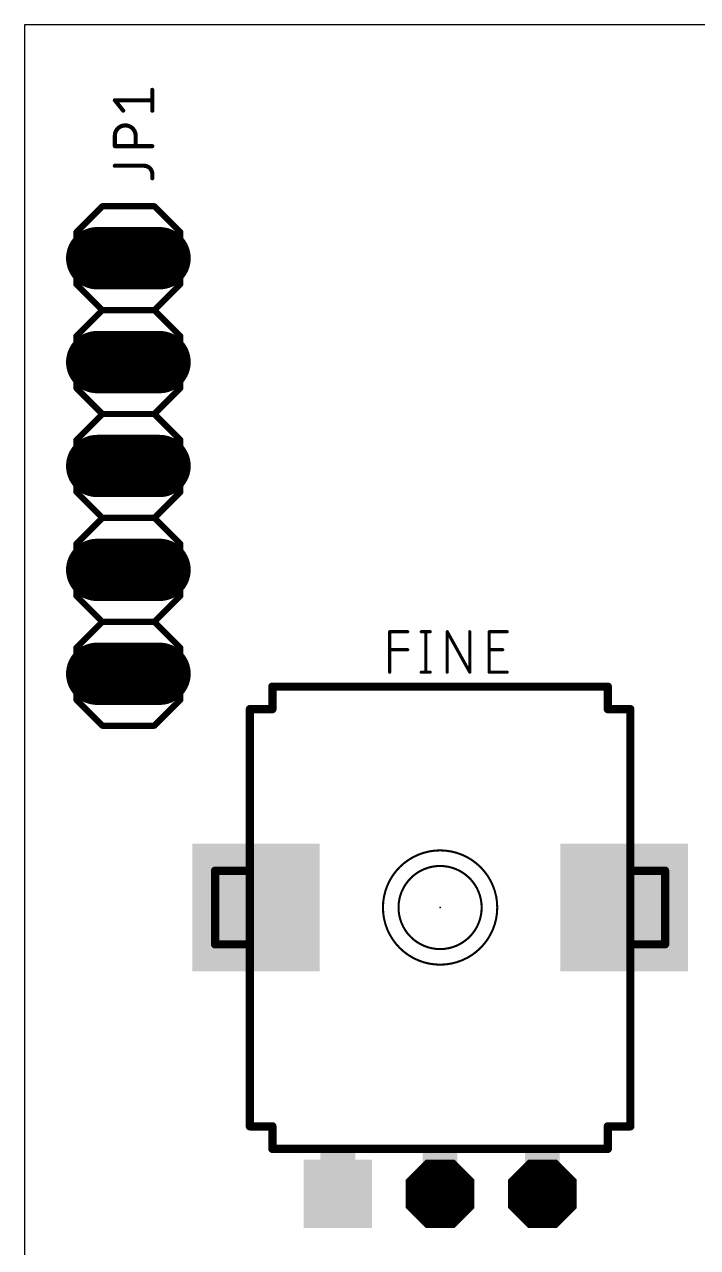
# Model space of a CAD drawing. Extents: x 0 to 48, y 0 to 102.
# Drawn here: x 0 to 16.45, y 69.16 to 99.06 of the extents above; entities that cross this region are included whole.
import ezdxf

# ---------------------------------------------------------------- set-up
doc = ezdxf.new("R2010")
doc.units = 0
for name, color, linetype in [('17', 110, 'CONTINUOUS'), ('20', 31, 'CONTINUOUS'), ('21', 253, 'CONTINUOUS'), ('23', 53, 'CONTINUOUS'), ('25', 253, 'CONTINUOUS'), ('51', 253, 'CONTINUOUS')]:
    doc.layers.add(name, color=color, linetype=linetype)

# ---------------------------------------------------------------- blocks, each defined once
blk = doc.blocks.new('RECT')
blk.add_solid([(-0.5, -0.5), (0.5, -0.5), (-0.5, 0.5), (0.5, 0.5)])
blk = doc.blocks.new('SQUAREP')
blk.add_solid([(-0.5, -0.5), (0.5, -0.5), (-0.5, 0.5), (0.5, 0.5)])
blk = doc.blocks.new('OCTAGONP')
at = {"const_width": 0.5}
blk.add_lwpolyline([(-0.25, -0.1036), (-0.25, 0.1036), (-0.1036, 0.25), (0.1036, 0.25), (0.25, 0.1036), (0.25, -0.1036), (0.1036, -0.25), (-0.1036, -0.25), (-0.25, -0.1036), (-0.25, 0.1036)], dxfattribs=at)
blk = doc.blocks.new('LONGP100')
at = {"const_width": 1}
blk.add_lwpolyline([(-0.5, 0), (0.5, 0)], dxfattribs=at)
at = {"const_width": 0.5}
for points in [[(-0.5, 0.25, 1), (-0.5, -0.25)], [(0.5, -0.25, 1), (0.5, 0.25)]]:
    blk.add_lwpolyline(points, format="xyb", dxfattribs=at)

msp = doc.modelspace()

# ---------------------------------------------------------------- linework, layer by layer
at = {"layer": '20'}
for p, q in [((48.26, 99.06), (0, 99.05)), ((0, 99.05), (0, 0))]:
    msp.add_line(p, q, dxfattribs=at)
at = {"layer": '21'}
for points, const_width in [([(1.905, 94.615), (1.27, 93.98)], 0.1524), ([(3.175, 94.615), (1.905, 94.615)], 0.1524), ([(3.81, 93.98), (3.175, 94.615)], 0.1524), ([(1.27, 92.71), (1.27, 93.98)], 0.1524), ([(3.81, 93.98), (3.81, 92.71)], 0.1524), ([(1.905, 92.075), (1.27, 92.71)], 0.1524), ([(3.81, 92.71), (3.175, 92.075)], 0.1524), ([(1.27, 91.44), (1.905, 92.075)], 0.1524), ([(3.175, 92.075), (1.905, 92.075)], 0.1524), ([(3.175, 92.075), (3.81, 91.44)], 0.1524), ([(1.27, 90.17), (1.27, 91.44)], 0.1524), ([(3.81, 91.44), (3.81, 90.17)], 0.1524), ([(1.905, 89.535), (1.27, 90.17)], 0.1524), ([(3.81, 90.17), (3.175, 89.535)], 0.1524), ([(1.27, 88.9), (1.905, 89.535)], 0.1524), ([(3.175, 89.535), (1.905, 89.535)], 0.1524), ([(3.175, 89.535), (3.81, 88.9)], 0.1524), ([(1.27, 87.63), (1.27, 88.9)], 0.1524), ([(3.81, 88.9), (3.81, 87.63)], 0.1524), ([(1.905, 86.995), (1.27, 87.63)], 0.1524), ([(3.81, 87.63), (3.175, 86.995)], 0.1524), ([(1.905, 86.995), (1.27, 86.36)], 0.1524), ([(3.175, 86.995), (1.905, 86.995)], 0.1524), ([(3.81, 86.36), (3.175, 86.995)], 0.1524), ([(1.27, 85.09), (1.27, 86.36)], 0.1524), ([(3.81, 86.36), (3.81, 85.09)], 0.1524), ([(1.905, 84.455), (1.27, 85.09)], 0.1524), ([(3.81, 85.09), (3.175, 84.455)], 0.1524), ([(1.905, 84.455), (1.27, 83.82)], 0.1524), ([(3.175, 84.455), (1.905, 84.455)], 0.1524), ([(3.81, 83.82), (3.175, 84.455)], 0.1524), ([(1.27, 82.55), (1.27, 83.82)], 0.1524), ([(3.81, 83.82), (3.81, 82.55)], 0.1524), ([(6.06, 82.87), (14.26, 82.87)], 0.2032), ([(6.06, 82.87), (6.06, 82.32)], 0.2032), ([(14.26, 82.32), (14.26, 82.87)], 0.2032), ([(1.905, 81.915), (1.27, 82.55)], 0.1524), ([(3.81, 82.55), (3.175, 81.915)], 0.1524), ([(6.06, 82.32), (5.51, 82.32)], 0.2032), ([(5.51, 80.12), (5.51, 82.32)], 0.2032), ([(14.81, 82.32), (14.26, 82.32)], 0.2032), ([(14.81, 82.32), (14.81, 80.12)], 0.2032), ([(3.175, 81.915), (1.905, 81.915)], 0.1524), ([(5.51, 72.12), (5.51, 75.32)], 0.2032), ([(14.81, 75.32), (14.81, 72.12)], 0.2032), ([(5.51, 72.12), (6.06, 72.12)], 0.2032), ([(6.06, 72.12), (6.06, 71.57)], 0.2032), ([(14.26, 72.12), (14.81, 72.12)], 0.2032), ([(14.26, 71.57), (14.26, 72.12)], 0.2032), ([(14.26, 71.57), (6.06, 71.57)], 0.2032)]:
    msp.add_lwpolyline(points, dxfattribs=dict(at, const_width=const_width))
for points, const_width in [([(1.905, 94.6531, 1), (1.905, 94.5769)], 0.0762), ([(1.9319, 94.5881, 1), (1.8781, 94.6419)], 0.0762), ([(3.2019, 94.6419, 1), (3.1481, 94.5881)], 0.0762), ([(3.175, 94.5769, 1), (3.175, 94.6531)], 0.0762), ([(1.3081, 93.98, 1), (1.2319, 93.98)], 0.0762), ([(1.2431, 94.0069, 1), (1.2969, 93.9531)], 0.0762), ([(3.8481, 93.98, 1), (3.7719, 93.98)], 0.0762), ([(3.7831, 93.9531, 1), (3.8369, 94.0069)], 0.0762), ([(1.2319, 92.71, 1), (1.3081, 92.71)], 0.0762), ([(1.2969, 92.7369, 1), (1.2431, 92.6831)], 0.0762), ([(3.7719, 92.71, 1), (3.8481, 92.71)], 0.0762), ([(3.8369, 92.6831, 1), (3.7831, 92.7369)], 0.0762), ([(1.905, 92.1131, 1), (1.905, 92.0369)], 0.0762), ([(1.9319, 92.0481, 1), (1.8781, 92.1019)], 0.0762), ([(1.8781, 92.0481, 1), (1.9319, 92.1019)], 0.0762), ([(3.2019, 92.1019, 1), (3.1481, 92.0481)], 0.0762), ([(3.1481, 92.1019, 1), (3.2019, 92.0481)], 0.0762), ([(3.175, 92.0369, 1), (3.175, 92.1131)], 0.0762), ([(1.3081, 91.44, 1), (1.2319, 91.44)], 0.0762), ([(1.2431, 91.4669, 1), (1.2969, 91.4131)], 0.0762), ([(3.8481, 91.44, 1), (3.7719, 91.44)], 0.0762), ([(3.7831, 91.4131, 1), (3.8369, 91.4669)], 0.0762), ([(1.2319, 90.17, 1), (1.3081, 90.17)], 0.0762), ([(1.2969, 90.1969, 1), (1.2431, 90.1431)], 0.0762), ([(3.7719, 90.17, 1), (3.8481, 90.17)], 0.0762), ([(3.8369, 90.1431, 1), (3.7831, 90.1969)], 0.0762), ([(1.905, 89.5731, 1), (1.905, 89.4969)], 0.0762), ([(1.9319, 89.5081, 1), (1.8781, 89.5619)], 0.0762), ([(1.8781, 89.5081, 1), (1.9319, 89.5619)], 0.0762), ([(3.2019, 89.5619, 1), (3.1481, 89.5081)], 0.0762), ([(3.1481, 89.5619, 1), (3.2019, 89.5081)], 0.0762), ([(3.175, 89.4969, 1), (3.175, 89.5731)], 0.0762), ([(1.3081, 88.9, 1), (1.2319, 88.9)], 0.0762), ([(1.2431, 88.9269, 1), (1.2969, 88.8731)], 0.0762), ([(3.8481, 88.9, 1), (3.7719, 88.9)], 0.0762), ([(3.7831, 88.8731, 1), (3.8369, 88.9269)], 0.0762), ([(1.2319, 87.63, 1), (1.3081, 87.63)], 0.0762), ([(1.2969, 87.6569, 1), (1.2431, 87.6031)], 0.0762), ([(3.7719, 87.63, 1), (3.8481, 87.63)], 0.0762), ([(3.8369, 87.6031, 1), (3.7831, 87.6569)], 0.0762), ([(1.905, 87.0331, 1), (1.905, 86.9569)], 0.0762), ([(1.9319, 86.9681, 1), (1.8781, 87.0219)], 0.0762), ([(1.8781, 86.9681, 1), (1.9319, 87.0219)], 0.0762), ([(3.2019, 87.0219, 1), (3.1481, 86.9681)], 0.0762), ([(3.1481, 87.0219, 1), (3.2019, 86.9681)], 0.0762), ([(3.175, 86.9569, 1), (3.175, 87.0331)], 0.0762), ([(1.3081, 86.36, 1), (1.2319, 86.36)], 0.0762), ([(1.2431, 86.3869, 1), (1.2969, 86.3331)], 0.0762), ([(3.8481, 86.36, 1), (3.7719, 86.36)], 0.0762), ([(3.7831, 86.3331, 1), (3.8369, 86.3869)], 0.0762), ([(1.2319, 85.09, 1), (1.3081, 85.09)], 0.0762), ([(1.2969, 85.1169, 1), (1.2431, 85.0631)], 0.0762), ([(3.7719, 85.09, 1), (3.8481, 85.09)], 0.0762), ([(3.8369, 85.0631, 1), (3.7831, 85.1169)], 0.0762), ([(1.905, 84.4931, 1), (1.905, 84.4169)], 0.0762), ([(1.9319, 84.4281, 1), (1.8781, 84.4819)], 0.0762), ([(1.8781, 84.4281, 1), (1.9319, 84.4819)], 0.0762), ([(3.2019, 84.4819, 1), (3.1481, 84.4281)], 0.0762), ([(3.1481, 84.4819, 1), (3.2019, 84.4281)], 0.0762), ([(3.175, 84.4169, 1), (3.175, 84.4931)], 0.0762), ([(1.3081, 83.82, 1), (1.2319, 83.82)], 0.0762), ([(1.2431, 83.8469, 1), (1.2969, 83.7931)], 0.0762), ([(3.8481, 83.82, 1), (3.7719, 83.82)], 0.0762), ([(3.7831, 83.7931, 1), (3.8369, 83.8469)], 0.0762), ([(6.06, 82.9208, 1), (6.06, 82.8192)], 0.1016), ([(6.1108, 82.87, 1), (6.0092, 82.87)], 0.1016), ([(14.3108, 82.87, 1), (14.2092, 82.87)], 0.1016), ([(14.26, 82.8192, 1), (14.26, 82.9208)], 0.1016), ([(1.2319, 82.55, 1), (1.3081, 82.55)], 0.0762), ([(1.2969, 82.5769, 1), (1.2431, 82.5231)], 0.0762), ([(3.7719, 82.55, 1), (3.8481, 82.55)], 0.0762), ([(3.8369, 82.5231, 1), (3.7831, 82.5769)], 0.0762), ([(5.51, 82.3708, 1), (5.51, 82.2692)], 0.1016), ([(5.5608, 82.32, 1), (5.4592, 82.32)], 0.1016), ([(6.0092, 82.32, 1), (6.1108, 82.32)], 0.1016), ([(6.06, 82.2692, 1), (6.06, 82.3708)], 0.1016), ([(14.26, 82.3708, 1), (14.26, 82.2692)], 0.1016), ([(14.2092, 82.32, 1), (14.3108, 82.32)], 0.1016), ([(14.8608, 82.32, 1), (14.7592, 82.32)], 0.1016), ([(14.81, 82.2692, 1), (14.81, 82.3708)], 0.1016), ([(1.905, 81.9531, 1), (1.905, 81.8769)], 0.0762), ([(1.8781, 81.8881, 1), (1.9319, 81.9419)], 0.0762), ([(3.1481, 81.9419, 1), (3.2019, 81.8881)], 0.0762), ([(3.175, 81.8769, 1), (3.175, 81.9531)], 0.0762), ([(5.4592, 80.12, 1), (5.5608, 80.12)], 0.1016), ([(14.7592, 80.12, 1), (14.8608, 80.12)], 0.1016), ([(10.16, 76.073, 1), (10.16, 78.867, 1), (10.16, 76.073)], 0.0508), ([(10.16, 76.454, 1), (10.16, 78.486, 1), (10.16, 76.454)], 0.0508), ([(5.5608, 75.32, 1), (5.4592, 75.32)], 0.1016), ([(14.8608, 75.32, 1), (14.7592, 75.32)], 0.1016), ([(5.51, 72.1708, 1), (5.51, 72.0692)], 0.1016), ([(5.4592, 72.12, 1), (5.5608, 72.12)], 0.1016), ([(6.1108, 72.12, 1), (6.0092, 72.12)], 0.1016), ([(6.06, 72.0692, 1), (6.06, 72.1708)], 0.1016), ([(14.26, 72.1708, 1), (14.26, 72.0692)], 0.1016), ([(14.3108, 72.12, 1), (14.2092, 72.12)], 0.1016), ([(14.7592, 72.12, 1), (14.8608, 72.12)], 0.1016), ([(14.81, 72.0692, 1), (14.81, 72.1708)], 0.1016), ([(6.06, 71.6208, 1), (6.06, 71.5192)], 0.1016), ([(6.0092, 71.57, 1), (6.1108, 71.57)], 0.1016), ([(14.2092, 71.57, 1), (14.3108, 71.57)], 0.1016), ([(14.26, 71.5192, 1), (14.26, 71.6208)], 0.1016)]:
    msp.add_lwpolyline(points, format="xyb", dxfattribs=dict(at, const_width=const_width))
at = {"layer": '23'}
for p in [(2.54, 88.265), (10.16, 77.47)]:
    msp.add_point(p, dxfattribs=at)
at = {"layer": '25'}
for points, const_width in [([(3.1242, 96.9527), (3.1242, 97.4607)], 0.1016), ([(2.413, 96.9527), (2.2098, 97.2067)], 0.1016), ([(2.2098, 97.2067), (3.1242, 97.2067)], 0.1016), ([(2.2098, 96.084), (2.2098, 96.338)], 0.1016), ([(2.7178, 96.338), (2.7178, 96.084)], 0.1016), ([(3.1242, 96.084), (2.2098, 96.084)], 0.1016), ([(2.2098, 95.6056), (2.921, 95.6056)], 0.1016), ([(3.1242, 95.4024), (3.1242, 95.3008)], 0.1016), ([(8.9281, 83.2231), (8.9281, 84.2137)], 0.0762), ([(8.9281, 84.2137), (9.3684, 84.2137)], 0.0762), ([(9.6995, 84.2137), (9.9196, 84.2137)], 0.0762), ([(9.8095, 84.2137), (9.8095, 83.2231)], 0.0762), ([(10.3345, 83.2231), (10.3345, 84.2137)], 0.0762), ([(10.3345, 84.2137), (10.8848, 83.2231)], 0.0762), ([(10.8848, 83.2231), (10.8848, 84.2137)], 0.0762), ([(11.3604, 83.2231), (11.3604, 84.2137)], 0.0762), ([(11.3604, 84.2137), (11.8007, 84.2137)], 0.0762), ([(8.9281, 83.7734), (9.3684, 83.7734)], 0.0762), ([(11.3604, 83.7734), (11.6906, 83.7734)], 0.0762), ([(9.6995, 83.2231), (9.9196, 83.2231)], 0.0762), ([(11.8007, 83.2231), (11.3604, 83.2231)], 0.0762)]:
    msp.add_lwpolyline(points, dxfattribs=dict(at, const_width=const_width))
for points, const_width in [([(3.1496, 97.4607, 1), (3.0988, 97.4607)], 0.0508), ([(2.2296, 97.2226, 1), (2.19, 97.1908)], 0.0508), ([(2.2098, 97.2321, 1), (2.2098, 97.1813)], 0.0508), ([(3.1242, 97.1813, 1), (3.1242, 97.2321)], 0.0508), ([(2.3932, 96.9368, 1), (2.4328, 96.9686)], 0.0508), ([(3.0988, 96.9527, 1), (3.1496, 96.9527)], 0.0508), ([(2.7178, 96.338, 1), (2.2098, 96.338)], 0.1016), ([(2.2352, 96.338, 1), (2.1844, 96.338)], 0.0508), ([(2.1844, 96.338, 1), (2.2352, 96.338)], 0.0508), ([(2.7432, 96.338, 1), (2.6924, 96.338)], 0.0508), ([(2.6924, 96.338, 1), (2.7432, 96.338)], 0.0508), ([(2.2098, 96.1094, 1), (2.2098, 96.0586)], 0.0508), ([(2.1844, 96.084, 1), (2.2352, 96.084)], 0.0508), ([(2.6924, 96.084, 1), (2.7432, 96.084)], 0.0508), ([(3.1242, 96.0586, 1), (3.1242, 96.1094)], 0.0508), ([(2.2098, 95.631, 1), (2.2098, 95.5802)], 0.0508), ([(3.1242, 95.4024, 0.4142), (2.921, 95.6056)], 0.1016), ([(2.921, 95.631, 1), (2.921, 95.5802)], 0.0508), ([(2.921, 95.5802, 1), (2.921, 95.631)], 0.0508), ([(3.1496, 95.4024, 1), (3.0988, 95.4024)], 0.0508), ([(3.0988, 95.4024, 1), (3.1496, 95.4024)], 0.0508), ([(3.0988, 95.3008, 1), (3.1496, 95.3008)], 0.0508), ([(8.9472, 84.2137, 1), (8.9091, 84.2137)], 0.0381), ([(8.9281, 84.2327, 1), (8.9281, 84.1947)], 0.0381), ([(9.3684, 84.1947, 1), (9.3684, 84.2327)], 0.0381), ([(9.6995, 84.2327, 1), (9.6995, 84.1947)], 0.0381), ([(9.8286, 84.2137, 1), (9.7905, 84.2137)], 0.0381), ([(9.9196, 84.1947, 1), (9.9196, 84.2327)], 0.0381), ([(10.3511, 84.223, 1), (10.3178, 84.2044)], 0.0381), ([(10.3535, 84.2137, 1), (10.3154, 84.2137)], 0.0381), ([(10.9039, 84.2137, 1), (10.8658, 84.2137)], 0.0381), ([(11.3794, 84.2137, 1), (11.3413, 84.2137)], 0.0381), ([(11.3604, 84.2327, 1), (11.3604, 84.1947)], 0.0381), ([(11.8007, 84.1947, 1), (11.8007, 84.2327)], 0.0381), ([(8.9281, 83.7925, 1), (8.9281, 83.7544)], 0.0381), ([(9.3684, 83.7544, 1), (9.3684, 83.7925)], 0.0381), ([(11.3604, 83.7925, 1), (11.3604, 83.7544)], 0.0381), ([(11.6906, 83.7544, 1), (11.6906, 83.7925)], 0.0381), ([(8.9091, 83.2231, 1), (8.9472, 83.2231)], 0.0381), ([(9.6995, 83.2421, 1), (9.6995, 83.2041)], 0.0381), ([(9.7905, 83.2231, 1), (9.8286, 83.2231)], 0.0381), ([(9.9196, 83.2041, 1), (9.9196, 83.2421)], 0.0381), ([(10.3154, 83.2231, 1), (10.3535, 83.2231)], 0.0381), ([(10.8658, 83.2231, 1), (10.9039, 83.2231)], 0.0381), ([(10.8682, 83.2138, 1), (10.9015, 83.2324)], 0.0381), ([(11.3413, 83.2231, 1), (11.3794, 83.2231)], 0.0381), ([(11.3604, 83.2421, 1), (11.3604, 83.2041)], 0.0381), ([(11.8007, 83.2041, 1), (11.8007, 83.2421)], 0.0381)]:
    msp.add_lwpolyline(points, format="xyb", dxfattribs=dict(at, const_width=const_width))
at = {"layer": '51', "const_width": 0.2032}
for points in [[(5.51, 72.12), (5.51, 82.32)], [(14.81, 82.32), (14.81, 72.12)], [(5.41, 78.37), (4.66, 78.37)], [(4.66, 78.37), (4.66, 76.57)], [(15.66, 78.37), (14.91, 78.37)], [(15.66, 76.57), (15.66, 78.37)], [(4.66, 76.57), (5.41, 76.57)], [(14.91, 76.57), (15.66, 76.57)]]:
    msp.add_lwpolyline(points, dxfattribs=at)
at = {"layer": '51', "const_width": 0.1016}
for points in [[(5.5608, 82.32, 1), (5.4592, 82.32)], [(14.8608, 82.32, 1), (14.7592, 82.32)], [(4.66, 78.4208, 1), (4.66, 78.3192)], [(4.7108, 78.37, 1), (4.6092, 78.37)], [(5.41, 78.3192, 1), (5.41, 78.4208)], [(14.91, 78.4208, 1), (14.91, 78.3192)], [(15.7108, 78.37, 1), (15.6092, 78.37)], [(15.66, 78.3192, 1), (15.66, 78.4208)], [(4.66, 76.6208, 1), (4.66, 76.5192)], [(4.6092, 76.57, 1), (4.7108, 76.57)], [(5.41, 76.5192, 1), (5.41, 76.6208)], [(14.91, 76.6208, 1), (14.91, 76.5192)], [(15.6092, 76.57, 1), (15.7108, 76.57)], [(15.66, 76.5192, 1), (15.66, 76.6208)], [(5.4592, 72.12, 1), (5.5608, 72.12)], [(14.7592, 72.12, 1), (14.8608, 72.12)]]:
    msp.add_lwpolyline(points, format="xyb", dxfattribs=at)

# ---------------------------------------------------------------- block references
at = {"layer": '17', "xscale": 1.524, "yscale": 1.524}
for p in [(2.54, 93.345), (2.54, 93.345), (2.54, 90.805), (2.54, 90.805), (2.54, 88.265), (2.54, 88.265), (2.54, 85.725), (2.54, 85.725), (2.54, 83.185), (2.54, 83.185)]:
    msp.add_blockref('LONGP100', p, dxfattribs=at)
at = {"layer": '17', "rotation": 270}
for name, p, xscale, yscale in [('SQUAREP', (5.66, 77.47), 3.116, 3.116), ('SQUAREP', (5.66, 77.47), 3.116, 3.116), ('SQUAREP', (14.66, 77.47), 3.116, 3.116), ('SQUAREP', (14.66, 77.47), 3.116, 3.116), ('SQUAREP', (7.66, 70.47), 1.6764, 1.6764), ('SQUAREP', (7.66, 70.47), 1.6764, 1.6764), ('OCTAGONP', (10.16, 70.47), 1.6764, 1.6764), ('OCTAGONP', (10.16, 70.47), 1.6764, 1.6764), ('OCTAGONP', (12.66, 70.47), 1.6764, 1.6764), ('OCTAGONP', (12.66, 70.47), 1.6764, 1.6764)]:
    msp.add_blockref(name, p, dxfattribs=dict(at, xscale=xscale, yscale=yscale))
at = {"layer": '51', "xscale": 0.508, "yscale": 0.508, "rotation": 270}
for p in [(2.54, 93.345), (2.54, 90.805), (2.54, 88.265), (2.54, 85.725), (2.54, 83.185)]:
    msp.add_blockref('RECT', p, dxfattribs=at)
at = {"layer": '51', "xscale": 0.85, "yscale": 1.325}
for p in [(7.66, 70.8075), (10.16, 70.8075), (12.66, 70.8075)]:
    msp.add_blockref('RECT', p, dxfattribs=at)

doc.saveas('drawing.dxf')
